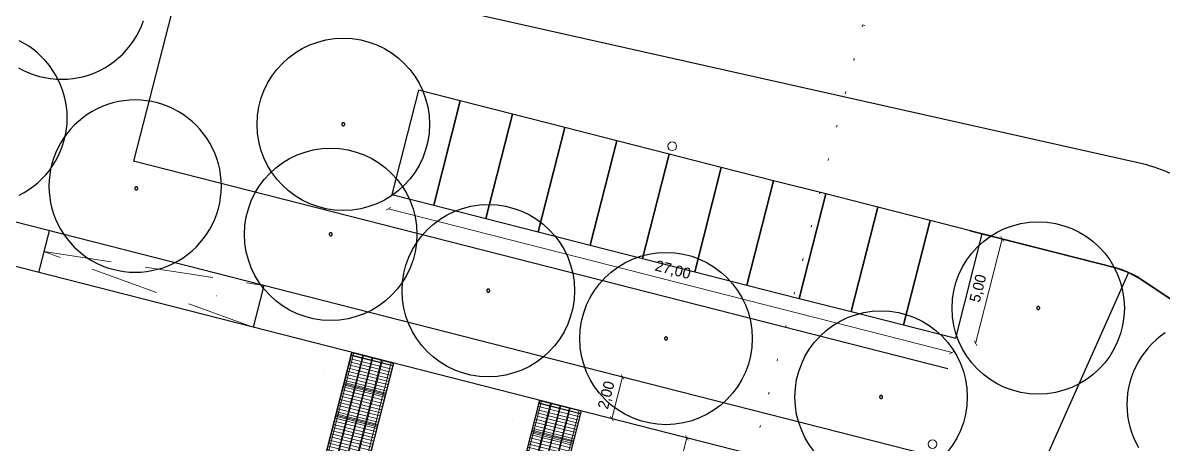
# Model space of a CAD drawing. Header units: inches. Extents: x -3368894 to 5148796, y 84 to 10864301.
# Drawn here: x 503058.2 to 503111.1, y 4346450.7 to 4346470.2 of the extents above; entities that cross this region are included whole.
import ezdxf

# ---------------------------------------------------------------- set-up
doc = ezdxf.new("R2010")
doc.units = ezdxf.units.IN
doc.header["$MEASUREMENT"] = 0
doc.linetypes.add('ACAD_ISO07W100', pattern=[3, 0, -3])
doc.linetypes.add('HIDDEN', pattern=[9.525, 6.35, -3.175])
for name, color, linetype, lineweight in [('cm_campiture', 252, 'Continuous', 9), ('cm_quote', 174, 'Continuous', 0), ('cm_struttura', 250, 'Continuous', 9), ('cp_illuminazione', 32, 'Continuous', 9), ('cp_piattaforme volumi_linea', 4, 'Continuous', 25)]:
    doc.layers.add(name, color=color, linetype=linetype, lineweight=lineweight)
doc.layers.add('cp_alberi_linea', color=103, linetype='Continuous')
doc.layers.add('ProfileEdges', color=7, linetype='Continuous')
doc.styles.get("Standard").update_dxf_attribs({"font": 'GOTHIC.TTF'})
doc.dimstyles.new('Quote 200', dxfattribs={"dimtxt": 0.5, "dimasz": 0.2, "dimexe": 1.25, "dimexo": 0.625, "dimgap": 0.2, "dimtad": 1, "dimzin": 1, "dimtxsty": 'Standard', "dimblk": 'ARCHTICK', "dimcen": 2.5, "dimse1": 1, "dimse2": 1, "dimazin": 0, "dimtfac": 1, "dimtmove": 0, "dimatfit": 3, "dimldrblk": 'NONE', "dimfxl": 1, "dimlwd": 0, "dimarcsym": 0})

# ---------------------------------------------------------------- blocks, each defined once
blk = doc.blocks.new('_ArchTick')
at = {"color": 0, "linetype": 'ByBlock', "const_width": 0.15}
blk.add_lwpolyline([(-0.5, -0.5), (0.5, 0.5)], dxfattribs=at)
blk = doc.blocks.new('*D86')
at = {"layer": 'cp_piattaforme volumi_linea', "color": 0, "lineweight": 0, "transparency": 16777216}
blk.add_line((503085.493, 4346451.848), (503085.987, 4346453.786), dxfattribs=at)
at = {"layer": 'DEFPOINTS', "color": 0, "transparency": 16777216}
for p in [(503085.987, 4346453.786), (503088.499, 4346453.145), (503088.004, 4346451.207)]:
    blk.add_point(p, dxfattribs=at)
at = {"layer": 'cp_piattaforme volumi_linea', "color": 0, "lineweight": 0, "transparency": 16777216, "xscale": 0.2, "yscale": 0.2, "zscale": 0.2}
for p, rotation in [((503085.987, 4346453.786), 75.68783436520863), ((503085.493, 4346451.848), 255.6878343652086)]:
    blk.add_blockref('_ArchTick', p, dxfattribs=dict(at, rotation=rotation))
at = {"layer": 'cp_piattaforme volumi_linea', "color": 0, "transparency": 16777216, "insert": (503085.269, 4346452.937), "char_height": 0.5, "attachment_point": 5, "rotation": 75.6878}
blk.add_mtext('2,00', dxfattribs=at)
blk = doc.blocks.new('_None')
blk = doc.blocks.new('*D236')
at = {"layer": 'cm_quote', "color": 0, "lineweight": 0, "transparency": 16777216}
blk.add_line((503088.977, 4346450.963), (503083.162, 4346428.261), dxfattribs=at)
at = {"layer": 'DEFPOINTS', "color": 0, "transparency": 16777216}
for p in [(503090.88, 4346450.476), (503083.162, 4346428.261), (503085.065, 4346427.774)]:
    blk.add_point(p, dxfattribs=at)
at = {"layer": 'cm_quote', "color": 0, "lineweight": 0, "transparency": 16777216, "xscale": 0.2, "yscale": 0.2, "zscale": 0.2}
for p, rotation in [((503088.977, 4346450.963), 75.63313430842595), ((503083.162, 4346428.261), 255.633134308426)]:
    blk.add_blockref('_ArchTick', p, dxfattribs=dict(at, rotation=rotation))
at = {"layer": 'cm_quote', "color": 0, "transparency": 16777216, "insert": (503085.599, 4346439.733), "char_height": 0.5, "attachment_point": 5, "rotation": 75.6331}
blk.add_mtext('23,43', dxfattribs=at)
blk = doc.blocks.new('*D263')
at = {"layer": 'cm_quote', "color": 0, "lineweight": 0, "transparency": 16777216}
for p, q in [((-3368891.703, 8689622.26), (-929594.242, 10864300.067)), ((-3368894.34, 8689619.909), (-3368891.703, 8689622.26))]:
    blk.add_line(p, q, dxfattribs=at)
at = {"layer": 'DEFPOINTS', "color": 0, "transparency": 16777216}
for p in [(-3368891.703, 8689622.26), (503231.569, 4346330.378), (503228.933, 4346328.028)]:
    blk.add_point(p, dxfattribs=at)
at = {"layer": 'cm_quote', "color": 0, "lineweight": 0, "transparency": 16777216, "xscale": 0.2, "yscale": 0.2, "zscale": 0.2}
for p, rotation in [((-3368891.703, 8689622.26), 41.71758129249201), ((-3368894.34, 8689619.909), 221.717581292492)]:
    blk.add_blockref('_ArchTick', p, dxfattribs=dict(at, rotation=rotation))
at = {"layer": 'cm_quote', "color": 0, "transparency": 16777216, "insert": (-929595.199, 10864299.865), "char_height": 0.5, "attachment_point": 5, "rotation": 41.7176}
blk.add_mtext('3,53', dxfattribs=at)
blk = doc.blocks.new('*D323')
at = {"layer": 'cm_quote', "color": 0, "lineweight": 0, "transparency": 16777216}
blk.add_line((503089.798, 4346446.239), (503082.995, 4346447.973), dxfattribs=at)
at = {"layer": 'DEFPOINTS', "color": 0, "transparency": 16777216}
for p in [(503084.075, 4346452.209), (503090.877, 4346450.476), (503082.995, 4346447.973)]:
    blk.add_point(p, dxfattribs=at)
at = {"layer": 'cm_quote', "color": 0, "lineweight": 0, "transparency": 16777216, "xscale": 0.2, "yscale": 0.2, "zscale": 0.2}
for p, rotation in [((503082.995, 4346447.973), 165.7009591817173), ((503089.798, 4346446.239), 345.7009591817173)]:
    blk.add_blockref('_ArchTick', p, dxfattribs=dict(at, rotation=rotation))
at = {"layer": 'cm_quote', "color": 0, "transparency": 16777216, "insert": (503086.516, 4346447.576), "char_height": 0.5, "attachment_point": 5, "rotation": 345.701}
blk.add_mtext('7,00', dxfattribs=at)
blk = doc.blocks.new('*D324')
at = {"layer": 'cm_quote', "color": 0, "lineweight": 0, "transparency": 16777216}
blk.add_line((503081.078, 4346448.46), (503074.275, 4346450.194), dxfattribs=at)
at = {"layer": 'DEFPOINTS', "color": 0, "transparency": 16777216}
for p in [(503075.355, 4346454.43), (503082.158, 4346452.697), (503074.275, 4346450.194)]:
    blk.add_point(p, dxfattribs=at)
at = {"layer": 'cm_quote', "color": 0, "lineweight": 0, "transparency": 16777216, "xscale": 0.2, "yscale": 0.2, "zscale": 0.2}
for p, rotation in [((503074.275, 4346450.194), 165.7009591817173), ((503081.078, 4346448.46), 345.7009591817173)]:
    blk.add_blockref('_ArchTick', p, dxfattribs=dict(at, rotation=rotation))
at = {"layer": 'cm_quote', "color": 0, "transparency": 16777216, "insert": (503077.797, 4346449.797), "char_height": 0.5, "attachment_point": 5, "rotation": 345.701}
blk.add_mtext('7,00', dxfattribs=at)
blk = doc.blocks.new('*D331')
at = {"layer": 'cp_piattaforme volumi_linea', "color": 0, "lineweight": 0, "transparency": 16777216}
blk.add_line((503102.373, 4346455.346), (503103.61, 4346460.194), dxfattribs=at)
at = {"layer": 'DEFPOINTS', "color": 0, "transparency": 16777216}
for p in [(503102.686, 4346460.43), (503103.61, 4346460.194), (503101.449, 4346455.581)]:
    blk.add_point(p, dxfattribs=at)
at = {"layer": 'cp_piattaforme volumi_linea', "color": 0, "lineweight": 0, "transparency": 16777216, "xscale": 0.2, "yscale": 0.2, "zscale": 0.2}
for p, rotation in [((503103.61, 4346460.194), 75.6877839942962), ((503102.373, 4346455.346), 255.6877839942962)]:
    blk.add_blockref('_ArchTick', p, dxfattribs=dict(at, rotation=rotation))
at = {"layer": 'cp_piattaforme volumi_linea', "color": 0, "transparency": 16777216, "insert": (503102.521, 4346457.89), "char_height": 0.5, "attachment_point": 5, "rotation": 75.6878}
blk.add_mtext('5,00', dxfattribs=at)
blk = doc.blocks.new('*D332')
at = {"layer": 'cp_piattaforme volumi_linea', "color": 0, "lineweight": 0, "transparency": 16777216}
blk.add_line((503101.283, 4346454.922), (503075.12, 4346461.593), dxfattribs=at)
at = {"layer": 'DEFPOINTS', "color": 0, "transparency": 16777216}
for p in [(503075.095, 4346461.493), (503075.12, 4346461.593), (503101.258, 4346454.822)]:
    blk.add_point(p, dxfattribs=at)
at = {"layer": 'cp_piattaforme volumi_linea', "color": 0, "lineweight": 0, "transparency": 16777216, "xscale": 0.2, "yscale": 0.2, "zscale": 0.2}
for p, rotation in [((503075.12, 4346461.593), 165.6960657880679), ((503101.283, 4346454.922), 345.6960657880679)]:
    blk.add_blockref('_ArchTick', p, dxfattribs=dict(at, rotation=rotation))
at = {"layer": 'cp_piattaforme volumi_linea', "color": 0, "transparency": 16777216, "insert": (503088.322, 4346458.728), "char_height": 0.5, "attachment_point": 5, "rotation": 345.6961}
blk.add_mtext('27,00', dxfattribs=at)

msp = doc.modelspace()

# ---------------------------------------------------------------- hatches: boundary and pattern name
at = {"layer": 'cm_campiture'}
h = msp.add_hatch(dxfattribs=at)
h.set_pattern_fill('ANSI31', color=253, scale=1.2, angle=301)
h.set_pattern_definition([(346, (503073.43687, 4346454.92369), (0.0362883, 0.1455444), [])])
edge = h.paths.add_edge_path()
edge.add_line((503067.654, 4346432.338), (503073.437, 4346454.924))
edge.add_line((503073.437, 4346454.924), (503075.356, 4346454.432))
edge.add_line((503075.356, 4346454.432), (503069.576, 4346431.847))
edge.add_line((503069.576, 4346431.847), (503067.636, 4346432.343))
h = msp.add_hatch(dxfattribs=at)
h.set_pattern_fill('ANSI31', color=253, scale=1.2, angle=301)
h.set_pattern_definition([(346, (503082.15573, 4346452.6993), (0.0362883, 0.1455444), [])])
edge = h.paths.add_edge_path()
edge.add_line((503076.373, 4346430.114), (503082.156, 4346452.699))
edge.add_line((503082.156, 4346452.699), (503084.075, 4346452.208))
edge.add_line((503084.075, 4346452.208), (503078.294, 4346429.622))
edge.add_line((503078.294, 4346429.622), (503076.355, 4346430.119))

# ---------------------------------------------------------------- linework, layer by layer
at = {"layer": 'cm_campiture', "linetype": 'ACAD_ISO07W100', "ltscale": 0.5}
msp.add_line((503097.136, 4346470.132), (503098.126, 4346469.887), dxfattribs=at)
msp.add_lwpolyline([(503097.136, 4346470.132), (503085.451, 4346424.316)], dxfattribs=at)
at = {"layer": 'cm_campiture', "linetype": 'HIDDEN', "ltscale": 0.5}
for points in [[(503068.845, 4346456.095), (503059.125, 4346459.607)], [(503059.125, 4346459.607), (503069.339, 4346458.033)]]:
    msp.add_lwpolyline(points, dxfattribs=at)
at = {"layer": 'cm_struttura'}
for points in [[(503073.418, 4346454.928), (503067.625, 4346432.223)], [(503073.515, 4346454.904), (503067.723, 4346432.196)], [(503073.932, 4346454.797), (503068.139, 4346432.092)], [(503073.971, 4346454.787), (503068.177, 4346432.082)], [(503074.368, 4346454.686), (503068.595, 4346431.975)], [(503074.407, 4346454.676), (503068.615, 4346431.969)], [(503074.804, 4346454.575), (503069.012, 4346431.867)], [(503074.843, 4346454.565), (503069.051, 4346431.857)], [(503073.389, 4346454.812), (503075.326, 4346454.318)], [(503073.418, 4346454.928), (503075.356, 4346454.434)], [(503075.259, 4346454.459), (503069.468, 4346431.751)], [(503075.356, 4346454.434), (503069.565, 4346431.726)], [(503072.149, 4346454.014), (503072.149, 4346454.014)], [(503073.063, 4346453.534), (503075.001, 4346453.039)], [(503073.033, 4346453.418), (503074.971, 4346452.923)], [(503075.06, 4346453.271), (503075.06, 4346453.271)], [(503075.06, 4346453.271), (503075.06, 4346453.271)], [(503082.137, 4346452.704), (503076.344, 4346429.999)], [(503082.234, 4346452.679), (503076.442, 4346429.972)], [(503082.651, 4346452.573), (503076.857, 4346429.867)], [(503082.689, 4346452.563), (503076.896, 4346429.857)], [(503083.087, 4346452.462), (503077.314, 4346429.75)], [(503083.125, 4346452.452), (503077.334, 4346429.744)], [(503082.107, 4346452.588), (503084.045, 4346452.093)], [(503082.137, 4346452.704), (503084.075, 4346452.209)], [(503072.662, 4346451.964), (503074.601, 4346451.469)], [(503072.692, 4346452.08), (503074.63, 4346451.585)], [(503083.523, 4346452.35), (503077.731, 4346429.643)], [(503083.561, 4346452.34), (503077.77, 4346429.633)], [(503083.978, 4346452.234), (503078.187, 4346429.527)], [(503084.075, 4346452.209), (503078.284, 4346429.502)], [(503080.868, 4346451.79), (503080.868, 4346451.79)], [(503081.752, 4346451.193), (503083.69, 4346450.698)], [(503081.781, 4346451.309), (503083.72, 4346450.815)], [(503083.779, 4346451.047), (503083.778, 4346451.047)], [(503083.779, 4346451.047), (503083.778, 4346451.047)]]:
    msp.add_lwpolyline(points, dxfattribs=at)
at = {"layer": 'cp_alberi_linea'}
for points in [[(503057.964, 4346468.143), (503058.195, 4346468.019), (503058.433, 4346467.911), (503058.678, 4346467.819), (503058.928, 4346467.743), (503059.183, 4346467.684), (503059.442, 4346467.641), (503059.702, 4346467.615), (503059.964, 4346467.607), (503060.225, 4346467.615), (503060.486, 4346467.641), (503060.744, 4346467.684), (503060.999, 4346467.743), (503061.249, 4346467.819), (503061.494, 4346467.911), (503061.733, 4346468.019), (503061.964, 4346468.143), (503062.186, 4346468.281), (503062.399, 4346468.433), (503062.601, 4346468.599), (503062.792, 4346468.778), (503062.971, 4346468.969), (503063.137, 4346469.172), (503063.29, 4346469.384), (503063.428, 4346469.607), (503063.551, 4346469.838), (503063.659, 4346470.076), (503063.751, 4346470.321)], [(503057.985, 4346462.224), (503058.216, 4346462.347), (503058.438, 4346462.485), (503058.651, 4346462.638), (503058.854, 4346462.804), (503059.045, 4346462.983), (503059.223, 4346463.174), (503059.39, 4346463.376), (503059.542, 4346463.589), (503059.68, 4346463.811), (503059.804, 4346464.042), (503059.912, 4346464.28), (503060.004, 4346464.525), (503060.08, 4346464.776), (503060.139, 4346465.031), (503060.182, 4346465.289), (503060.208, 4346465.549), (503060.216, 4346465.811), (503060.208, 4346466.073), (503060.182, 4346466.333), (503060.139, 4346466.591), (503060.08, 4346466.846), (503060.004, 4346467.097), (503059.912, 4346467.342), (503059.804, 4346467.58), (503059.68, 4346467.811), (503059.542, 4346468.033), (503059.39, 4346468.246), (503059.223, 4346468.448), (503059.045, 4346468.639), (503058.854, 4346468.818), (503058.651, 4346468.984), (503058.438, 4346469.137), (503058.216, 4346469.275), (503057.985, 4346469.398)], [(503111.174, 4346455.832), (503110.961, 4346455.68), (503110.759, 4346455.514), (503110.568, 4346455.335), (503110.389, 4346455.144), (503110.223, 4346454.941), (503110.07, 4346454.729), (503109.932, 4346454.506), (503109.809, 4346454.276), (503109.701, 4346454.037), (503109.608, 4346453.792), (503109.532, 4346453.542), (503109.473, 4346453.287), (503109.43, 4346453.029), (503109.405, 4346452.768), (503109.396, 4346452.506), (503109.405, 4346452.245), (503109.43, 4346451.984), (503109.473, 4346451.726), (503109.532, 4346451.471), (503109.608, 4346451.221), (503109.701, 4346450.976), (503109.809, 4346450.737), (503109.932, 4346450.506)]]:
    msp.add_lwpolyline(points, dxfattribs=at)
at = {"layer": 'cp_alberi_linea', "elevation": 1.508}
for points in [[(503067.372, 4346462.646), (503067.363, 4346462.908), (503067.338, 4346463.168), (503067.295, 4346463.426), (503067.236, 4346463.681), (503067.16, 4346463.932), (503067.067, 4346464.177), (503066.959, 4346464.415), (503066.836, 4346464.646), (503066.698, 4346464.868), (503066.545, 4346465.081), (503066.379, 4346465.283), (503066.2, 4346465.474), (503066.009, 4346465.653), (503065.807, 4346465.819), (503065.594, 4346465.972), (503065.372, 4346466.11), (503065.141, 4346466.233), (503064.903, 4346466.341), (503064.658, 4346466.434), (503064.407, 4346466.51), (503064.152, 4346466.569), (503063.894, 4346466.612), (503063.634, 4346466.637), (503063.372, 4346466.646), (503063.11, 4346466.637), (503062.85, 4346466.612), (503062.592, 4346466.569), (503062.337, 4346466.51), (503062.086, 4346466.434), (503061.841, 4346466.341), (503061.603, 4346466.233), (503061.372, 4346466.11), (503061.15, 4346465.972), (503060.937, 4346465.819), (503060.735, 4346465.653), (503060.543, 4346465.474), (503060.365, 4346465.283), (503060.199, 4346465.081), (503060.046, 4346464.868), (503059.908, 4346464.646), (503059.784, 4346464.415), (503059.676, 4346464.177), (503059.584, 4346463.932), (503059.508, 4346463.681), (503059.449, 4346463.426), (503059.406, 4346463.168), (503059.38, 4346462.908), (503059.372, 4346462.646), (503059.38, 4346462.384), (503059.406, 4346462.124), (503059.449, 4346461.866), (503059.508, 4346461.611), (503059.584, 4346461.36), (503059.676, 4346461.115), (503059.784, 4346460.877), (503059.908, 4346460.646), (503060.046, 4346460.424), (503060.199, 4346460.211), (503060.365, 4346460.009), (503060.543, 4346459.818), (503060.735, 4346459.639), (503060.937, 4346459.473), (503061.15, 4346459.32), (503061.372, 4346459.182), (503061.603, 4346459.058), (503061.841, 4346458.95), (503062.086, 4346458.858), (503062.337, 4346458.782), (503062.592, 4346458.723), (503062.85, 4346458.68), (503063.11, 4346458.655), (503063.372, 4346458.646), (503063.634, 4346458.655), (503063.894, 4346458.68), (503064.152, 4346458.723), (503064.407, 4346458.782), (503064.658, 4346458.858), (503064.903, 4346458.95), (503065.141, 4346459.058), (503065.372, 4346459.182), (503065.594, 4346459.32), (503065.807, 4346459.473), (503066.009, 4346459.639), (503066.2, 4346459.818), (503066.379, 4346460.009), (503066.545, 4346460.211), (503066.698, 4346460.424), (503066.836, 4346460.646), (503066.959, 4346460.877), (503067.067, 4346461.115), (503067.16, 4346461.36), (503067.236, 4346461.611), (503067.295, 4346461.866), (503067.338, 4346462.124), (503067.363, 4346462.384)], [(503063.491, 4346462.537), (503063.49, 4346462.542), (503063.49, 4346462.546), (503063.489, 4346462.551), (503063.488, 4346462.555), (503063.487, 4346462.56), (503063.485, 4346462.564), (503063.483, 4346462.568), (503063.481, 4346462.572), (503063.479, 4346462.576), (503063.476, 4346462.58), (503063.473, 4346462.583), (503063.47, 4346462.587), (503063.467, 4346462.59), (503063.463, 4346462.593), (503063.459, 4346462.595), (503063.456, 4346462.598), (503063.452, 4346462.6), (503063.447, 4346462.602), (503063.443, 4346462.604), (503063.439, 4346462.605), (503063.434, 4346462.606), (503063.43, 4346462.607), (503063.425, 4346462.607), (503063.42, 4346462.607), (503063.416, 4346462.607), (503063.411, 4346462.607), (503063.407, 4346462.606), (503063.402, 4346462.605), (503063.398, 4346462.604), (503063.394, 4346462.602), (503063.389, 4346462.6), (503063.385, 4346462.598), (503063.382, 4346462.595), (503063.378, 4346462.593), (503063.374, 4346462.59), (503063.371, 4346462.587), (503063.368, 4346462.583), (503063.365, 4346462.58), (503063.362, 4346462.576), (503063.36, 4346462.572), (503063.358, 4346462.568), (503063.356, 4346462.564), (503063.354, 4346462.56), (503063.353, 4346462.555), (503063.352, 4346462.551), (503063.351, 4346462.546), (503063.351, 4346462.542), (503063.35, 4346462.537), (503063.351, 4346462.533), (503063.351, 4346462.528), (503063.352, 4346462.524), (503063.353, 4346462.519), (503063.354, 4346462.515), (503063.356, 4346462.51), (503063.358, 4346462.506), (503063.36, 4346462.502), (503063.362, 4346462.498), (503063.365, 4346462.495), (503063.368, 4346462.491), (503063.371, 4346462.488), (503063.374, 4346462.484), (503063.378, 4346462.482), (503063.382, 4346462.479), (503063.385, 4346462.476), (503063.389, 4346462.474), (503063.394, 4346462.472), (503063.398, 4346462.471), (503063.402, 4346462.469), (503063.407, 4346462.468), (503063.411, 4346462.468), (503063.416, 4346462.467), (503063.42, 4346462.467), (503063.425, 4346462.467), (503063.43, 4346462.468), (503063.434, 4346462.468), (503063.439, 4346462.469), (503063.443, 4346462.471), (503063.447, 4346462.472), (503063.452, 4346462.474), (503063.456, 4346462.476), (503063.459, 4346462.479), (503063.463, 4346462.482), (503063.467, 4346462.484), (503063.47, 4346462.488), (503063.473, 4346462.491), (503063.476, 4346462.495), (503063.479, 4346462.498), (503063.481, 4346462.502), (503063.483, 4346462.506), (503063.485, 4346462.51), (503063.487, 4346462.515), (503063.488, 4346462.519), (503063.489, 4346462.524), (503063.49, 4346462.528), (503063.49, 4346462.533)]]:
    msp.add_lwpolyline(points, close=True, dxfattribs=at)
at = {"layer": 'cp_alberi_linea'}
for points in [[(503073.101, 4346465.518), (503073.1, 4346465.523), (503073.1, 4346465.527), (503073.099, 4346465.532), (503073.098, 4346465.536), (503073.097, 4346465.54), (503073.095, 4346465.545), (503073.093, 4346465.549), (503073.091, 4346465.553), (503073.089, 4346465.557), (503073.086, 4346465.561), (503073.083, 4346465.564), (503073.08, 4346465.567), (503073.077, 4346465.571), (503073.073, 4346465.574), (503073.069, 4346465.576), (503073.065, 4346465.579), (503073.061, 4346465.581), (503073.057, 4346465.583), (503073.053, 4346465.584), (503073.049, 4346465.586), (503073.044, 4346465.587), (503073.04, 4346465.587), (503073.035, 4346465.588), (503073.03, 4346465.588), (503073.026, 4346465.588), (503073.021, 4346465.587), (503073.017, 4346465.587), (503073.012, 4346465.586), (503073.008, 4346465.584), (503073.004, 4346465.583), (503072.999, 4346465.581), (503072.995, 4346465.579), (503072.991, 4346465.576), (503072.988, 4346465.574), (503072.984, 4346465.571), (503072.981, 4346465.567), (503072.978, 4346465.564), (503072.975, 4346465.561), (503072.972, 4346465.557), (503072.97, 4346465.553), (503072.968, 4346465.549), (503072.966, 4346465.545), (503072.964, 4346465.54), (503072.963, 4346465.536), (503072.962, 4346465.532), (503072.961, 4346465.527), (503072.96, 4346465.523), (503072.96, 4346465.518), (503072.96, 4346465.513), (503072.961, 4346465.509), (503072.962, 4346465.504), (503072.963, 4346465.5), (503072.964, 4346465.495), (503072.966, 4346465.491), (503072.968, 4346465.487), (503072.97, 4346465.483), (503072.972, 4346465.479), (503072.975, 4346465.475), (503072.978, 4346465.472), (503072.981, 4346465.468), (503072.984, 4346465.465), (503072.988, 4346465.462), (503072.991, 4346465.46), (503072.995, 4346465.457), (503072.999, 4346465.455), (503073.004, 4346465.453), (503073.008, 4346465.452), (503073.012, 4346465.45), (503073.017, 4346465.449), (503073.021, 4346465.448), (503073.026, 4346465.448), (503073.03, 4346465.448), (503073.035, 4346465.448), (503073.04, 4346465.448), (503073.044, 4346465.449), (503073.049, 4346465.45), (503073.053, 4346465.452), (503073.057, 4346465.453), (503073.061, 4346465.455), (503073.065, 4346465.457), (503073.069, 4346465.46), (503073.073, 4346465.462), (503073.077, 4346465.465), (503073.08, 4346465.468), (503073.083, 4346465.472), (503073.086, 4346465.475), (503073.089, 4346465.479), (503073.091, 4346465.483), (503073.093, 4346465.487), (503073.095, 4346465.491), (503073.097, 4346465.495), (503073.098, 4346465.5), (503073.099, 4346465.504), (503073.1, 4346465.509), (503073.1, 4346465.513)], [(503072.516, 4346460.41), (503072.516, 4346460.414), (503072.515, 4346460.419), (503072.514, 4346460.423), (503072.513, 4346460.428), (503072.512, 4346460.432), (503072.51, 4346460.436), (503072.509, 4346460.441), (503072.506, 4346460.445), (503072.504, 4346460.449), (503072.501, 4346460.452), (503072.498, 4346460.456), (503072.495, 4346460.459), (503072.492, 4346460.462), (503072.488, 4346460.465), (503072.485, 4346460.468), (503072.481, 4346460.47), (503072.477, 4346460.472), (503072.473, 4346460.474), (503072.468, 4346460.476), (503072.464, 4346460.477), (503072.459, 4346460.478), (503072.455, 4346460.479), (503072.45, 4346460.48), (503072.446, 4346460.48), (503072.441, 4346460.48), (503072.437, 4346460.479), (503072.432, 4346460.478), (503072.428, 4346460.477), (503072.423, 4346460.476), (503072.419, 4346460.474), (503072.415, 4346460.472), (503072.411, 4346460.47), (503072.407, 4346460.468), (503072.403, 4346460.465), (503072.399, 4346460.462), (503072.396, 4346460.459), (503072.393, 4346460.456), (503072.39, 4346460.452), (503072.387, 4346460.449), (503072.385, 4346460.445), (503072.383, 4346460.441), (503072.381, 4346460.436), (503072.379, 4346460.432), (503072.378, 4346460.428), (503072.377, 4346460.423), (503072.376, 4346460.419), (503072.376, 4346460.414), (503072.376, 4346460.41), (503072.376, 4346460.405), (503072.376, 4346460.4), (503072.377, 4346460.396), (503072.378, 4346460.391), (503072.379, 4346460.387), (503072.381, 4346460.383), (503072.383, 4346460.379), (503072.385, 4346460.375), (503072.387, 4346460.371), (503072.39, 4346460.367), (503072.393, 4346460.363), (503072.396, 4346460.36), (503072.399, 4346460.357), (503072.403, 4346460.354), (503072.407, 4346460.351), (503072.411, 4346460.349), (503072.415, 4346460.347), (503072.419, 4346460.345), (503072.423, 4346460.343), (503072.428, 4346460.342), (503072.432, 4346460.341), (503072.437, 4346460.34), (503072.441, 4346460.34), (503072.446, 4346460.339), (503072.45, 4346460.34), (503072.455, 4346460.34), (503072.459, 4346460.341), (503072.464, 4346460.342), (503072.468, 4346460.343), (503072.473, 4346460.345), (503072.477, 4346460.347), (503072.481, 4346460.349), (503072.485, 4346460.351), (503072.488, 4346460.354), (503072.492, 4346460.357), (503072.495, 4346460.36), (503072.498, 4346460.363), (503072.501, 4346460.367), (503072.504, 4346460.371), (503072.506, 4346460.375), (503072.509, 4346460.379), (503072.51, 4346460.383), (503072.512, 4346460.387), (503072.513, 4346460.391), (503072.514, 4346460.396), (503072.515, 4346460.4), (503072.516, 4346460.405)], [(503079.828, 4346457.793), (503079.827, 4346457.798), (503079.827, 4346457.802), (503079.826, 4346457.807), (503079.825, 4346457.811), (503079.824, 4346457.816), (503079.822, 4346457.82), (503079.82, 4346457.824), (503079.818, 4346457.828), (503079.816, 4346457.832), (503079.813, 4346457.836), (503079.81, 4346457.839), (503079.807, 4346457.843), (503079.804, 4346457.846), (503079.8, 4346457.849), (503079.796, 4346457.851), (503079.793, 4346457.854), (503079.789, 4346457.856), (503079.784, 4346457.858), (503079.78, 4346457.859), (503079.776, 4346457.861), (503079.771, 4346457.862), (503079.767, 4346457.862), (503079.762, 4346457.863), (503079.758, 4346457.863), (503079.753, 4346457.863), (503079.748, 4346457.862), (503079.744, 4346457.862), (503079.739, 4346457.861), (503079.735, 4346457.859), (503079.731, 4346457.858), (503079.727, 4346457.856), (503079.722, 4346457.854), (503079.719, 4346457.851), (503079.715, 4346457.849), (503079.711, 4346457.846), (503079.708, 4346457.843), (503079.705, 4346457.839), (503079.702, 4346457.836), (503079.699, 4346457.832), (503079.697, 4346457.828), (503079.695, 4346457.824), (503079.693, 4346457.82), (503079.691, 4346457.816), (503079.69, 4346457.811), (503079.689, 4346457.807), (503079.688, 4346457.802), (503079.688, 4346457.798), (503079.687, 4346457.793), (503079.688, 4346457.788), (503079.688, 4346457.784), (503079.689, 4346457.779), (503079.69, 4346457.775), (503079.691, 4346457.77), (503079.693, 4346457.766), (503079.695, 4346457.762), (503079.697, 4346457.758), (503079.699, 4346457.754), (503079.702, 4346457.75), (503079.705, 4346457.747), (503079.708, 4346457.743), (503079.711, 4346457.74), (503079.715, 4346457.737), (503079.719, 4346457.735), (503079.722, 4346457.732), (503079.727, 4346457.73), (503079.731, 4346457.728), (503079.735, 4346457.727), (503079.739, 4346457.725), (503079.744, 4346457.724), (503079.748, 4346457.723), (503079.753, 4346457.723), (503079.758, 4346457.723), (503079.762, 4346457.723), (503079.767, 4346457.723), (503079.771, 4346457.724), (503079.776, 4346457.725), (503079.78, 4346457.727), (503079.784, 4346457.728), (503079.789, 4346457.73), (503079.793, 4346457.732), (503079.796, 4346457.735), (503079.8, 4346457.737), (503079.804, 4346457.74), (503079.807, 4346457.743), (503079.81, 4346457.747), (503079.813, 4346457.75), (503079.816, 4346457.754), (503079.818, 4346457.758), (503079.82, 4346457.762), (503079.822, 4346457.766), (503079.824, 4346457.77), (503079.825, 4346457.775), (503079.826, 4346457.779), (503079.827, 4346457.784), (503079.827, 4346457.788)], [(503105.349, 4346456.987), (503105.349, 4346456.992), (503105.349, 4346456.996), (503105.348, 4346457.001), (503105.347, 4346457.005), (503105.346, 4346457.01), (503105.344, 4346457.014), (503105.342, 4346457.018), (503105.34, 4346457.022), (503105.338, 4346457.026), (503105.335, 4346457.03), (503105.332, 4346457.033), (503105.329, 4346457.037), (503105.326, 4346457.04), (503105.322, 4346457.043), (503105.318, 4346457.045), (503105.314, 4346457.048), (503105.31, 4346457.05), (503105.306, 4346457.052), (503105.302, 4346457.053), (503105.297, 4346457.055), (503105.293, 4346457.056), (503105.288, 4346457.057), (503105.284, 4346457.057), (503105.279, 4346457.057), (503105.275, 4346457.057), (503105.27, 4346457.057), (503105.266, 4346457.056), (503105.261, 4346457.055), (503105.257, 4346457.053), (503105.253, 4346457.052), (503105.248, 4346457.05), (503105.244, 4346457.048), (503105.24, 4346457.045), (503105.237, 4346457.043), (503105.233, 4346457.04), (503105.23, 4346457.037), (503105.227, 4346457.033), (503105.224, 4346457.03), (503105.221, 4346457.026), (503105.219, 4346457.022), (503105.216, 4346457.018), (503105.215, 4346457.014), (503105.213, 4346457.01), (503105.212, 4346457.005), (503105.211, 4346457.001), (503105.21, 4346456.996), (503105.209, 4346456.992), (503105.209, 4346456.987), (503105.209, 4346456.982), (503105.21, 4346456.978), (503105.211, 4346456.973), (503105.212, 4346456.969), (503105.213, 4346456.965), (503105.215, 4346456.96), (503105.216, 4346456.956), (503105.219, 4346456.952), (503105.221, 4346456.948), (503105.224, 4346456.944), (503105.227, 4346456.941), (503105.23, 4346456.937), (503105.233, 4346456.934), (503105.237, 4346456.931), (503105.24, 4346456.929), (503105.244, 4346456.926), (503105.248, 4346456.924), (503105.253, 4346456.922), (503105.257, 4346456.921), (503105.261, 4346456.919), (503105.266, 4346456.918), (503105.27, 4346456.918), (503105.275, 4346456.917), (503105.279, 4346456.917), (503105.284, 4346456.917), (503105.288, 4346456.918), (503105.293, 4346456.918), (503105.297, 4346456.919), (503105.302, 4346456.921), (503105.306, 4346456.922), (503105.31, 4346456.924), (503105.314, 4346456.926), (503105.318, 4346456.929), (503105.322, 4346456.931), (503105.326, 4346456.934), (503105.329, 4346456.937), (503105.332, 4346456.941), (503105.335, 4346456.944), (503105.338, 4346456.948), (503105.34, 4346456.952), (503105.342, 4346456.956), (503105.344, 4346456.96), (503105.346, 4346456.965), (503105.347, 4346456.969), (503105.348, 4346456.973), (503105.349, 4346456.978), (503105.349, 4346456.982)], [(503088.079, 4346455.571), (503088.078, 4346455.576), (503088.078, 4346455.58), (503088.077, 4346455.585), (503088.076, 4346455.589), (503088.075, 4346455.594), (503088.073, 4346455.598), (503088.071, 4346455.602), (503088.069, 4346455.606), (503088.067, 4346455.61), (503088.064, 4346455.614), (503088.061, 4346455.617), (503088.058, 4346455.621), (503088.055, 4346455.624), (503088.051, 4346455.627), (503088.047, 4346455.629), (503088.044, 4346455.632), (503088.04, 4346455.634), (503088.035, 4346455.636), (503088.031, 4346455.638), (503088.027, 4346455.639), (503088.022, 4346455.64), (503088.018, 4346455.641), (503088.013, 4346455.641), (503088.008, 4346455.641), (503088.004, 4346455.641), (503087.999, 4346455.641), (503087.995, 4346455.64), (503087.99, 4346455.639), (503087.986, 4346455.638), (503087.982, 4346455.636), (503087.977, 4346455.634), (503087.973, 4346455.632), (503087.97, 4346455.629), (503087.966, 4346455.627), (503087.962, 4346455.624), (503087.959, 4346455.621), (503087.956, 4346455.617), (503087.953, 4346455.614), (503087.95, 4346455.61), (503087.948, 4346455.606), (503087.946, 4346455.602), (503087.944, 4346455.598), (503087.942, 4346455.594), (503087.941, 4346455.589), (503087.94, 4346455.585), (503087.939, 4346455.58), (503087.939, 4346455.576), (503087.938, 4346455.571), (503087.939, 4346455.567), (503087.939, 4346455.562), (503087.94, 4346455.558), (503087.941, 4346455.553), (503087.942, 4346455.549), (503087.944, 4346455.544), (503087.946, 4346455.54), (503087.948, 4346455.536), (503087.95, 4346455.532), (503087.953, 4346455.529), (503087.956, 4346455.525), (503087.959, 4346455.522), (503087.962, 4346455.519), (503087.966, 4346455.516), (503087.97, 4346455.513), (503087.973, 4346455.511), (503087.977, 4346455.508), (503087.982, 4346455.506), (503087.986, 4346455.505), (503087.99, 4346455.504), (503087.995, 4346455.502), (503087.999, 4346455.502), (503088.004, 4346455.501), (503088.008, 4346455.501), (503088.013, 4346455.501), (503088.018, 4346455.502), (503088.022, 4346455.502), (503088.027, 4346455.504), (503088.031, 4346455.505), (503088.035, 4346455.506), (503088.04, 4346455.508), (503088.044, 4346455.511), (503088.047, 4346455.513), (503088.051, 4346455.516), (503088.055, 4346455.519), (503088.058, 4346455.522), (503088.061, 4346455.525), (503088.064, 4346455.529), (503088.067, 4346455.532), (503088.069, 4346455.536), (503088.071, 4346455.54), (503088.073, 4346455.544), (503088.075, 4346455.549), (503088.076, 4346455.553), (503088.077, 4346455.558), (503088.078, 4346455.562), (503088.078, 4346455.567)], [(503098.059, 4346452.856), (503098.058, 4346452.861), (503098.058, 4346452.865), (503098.057, 4346452.87), (503098.056, 4346452.874), (503098.055, 4346452.878), (503098.053, 4346452.883), (503098.051, 4346452.887), (503098.049, 4346452.891), (503098.047, 4346452.895), (503098.044, 4346452.899), (503098.041, 4346452.902), (503098.038, 4346452.905), (503098.035, 4346452.909), (503098.031, 4346452.912), (503098.027, 4346452.914), (503098.023, 4346452.917), (503098.019, 4346452.919), (503098.015, 4346452.921), (503098.011, 4346452.922), (503098.007, 4346452.924), (503098.002, 4346452.925), (503097.998, 4346452.925), (503097.993, 4346452.926), (503097.988, 4346452.926), (503097.984, 4346452.926), (503097.979, 4346452.925), (503097.975, 4346452.925), (503097.97, 4346452.924), (503097.966, 4346452.922), (503097.962, 4346452.921), (503097.957, 4346452.919), (503097.953, 4346452.917), (503097.95, 4346452.914), (503097.946, 4346452.912), (503097.942, 4346452.909), (503097.939, 4346452.905), (503097.936, 4346452.902), (503097.933, 4346452.899), (503097.93, 4346452.895), (503097.928, 4346452.891), (503097.926, 4346452.887), (503097.924, 4346452.883), (503097.922, 4346452.878), (503097.921, 4346452.874), (503097.92, 4346452.87), (503097.919, 4346452.865), (503097.918, 4346452.861), (503097.918, 4346452.856), (503097.918, 4346452.851), (503097.919, 4346452.847), (503097.92, 4346452.842), (503097.921, 4346452.838), (503097.922, 4346452.833), (503097.924, 4346452.829), (503097.926, 4346452.825), (503097.928, 4346452.821), (503097.93, 4346452.817), (503097.933, 4346452.813), (503097.936, 4346452.81), (503097.939, 4346452.806), (503097.942, 4346452.803), (503097.946, 4346452.8), (503097.95, 4346452.798), (503097.953, 4346452.795), (503097.957, 4346452.793), (503097.962, 4346452.791), (503097.966, 4346452.79), (503097.97, 4346452.788), (503097.975, 4346452.787), (503097.979, 4346452.786), (503097.984, 4346452.786), (503097.988, 4346452.786), (503097.993, 4346452.786), (503097.998, 4346452.786), (503098.002, 4346452.787), (503098.007, 4346452.788), (503098.011, 4346452.79), (503098.015, 4346452.791), (503098.019, 4346452.793), (503098.023, 4346452.795), (503098.027, 4346452.798), (503098.031, 4346452.8), (503098.035, 4346452.803), (503098.038, 4346452.806), (503098.041, 4346452.81), (503098.044, 4346452.813), (503098.047, 4346452.817), (503098.049, 4346452.821), (503098.051, 4346452.825), (503098.053, 4346452.829), (503098.055, 4346452.833), (503098.056, 4346452.838), (503098.057, 4346452.842), (503098.058, 4346452.847), (503098.058, 4346452.851)]]:
    msp.add_lwpolyline(points, close=True, dxfattribs=at)
for centre in [(503073.03, 4346465.516), (503072.445, 4346460.407), (503079.757, 4346457.791), (503105.279, 4346456.985), (503088.008, 4346455.569), (503097.988, 4346452.854)]:
    msp.add_circle(centre, 4, dxfattribs=at)
at = {"layer": 'cp_illuminazione'}
for centre in [(503088.297, 4346464.494), (503100.369, 4346450.668)]:
    msp.add_circle(centre, 0.201, dxfattribs=at)
at = {"layer": 'cp_piattaforme volumi_linea'}
for points in [[(503065.81, 4346473.653), (503063.296, 4346463.797)], [(503101.085, 4346454.156), (503063.296, 4346463.797)], [(503087.881, 4346453.302), (503049.882, 4346462.997)], [(503087.385, 4346451.365), (503049.387, 4346461.059)], [(503059.373, 4346460.576), (503058.878, 4346458.638)], [(503102.121, 4346460.574), (503108.884, 4346458.845), (503109.469, 4346458.642), (503110.011, 4346458.345), (503110.761, 4346457.848), (503125.727, 4346447.929)], [(503109.469, 4346458.642), (503105.143, 4346448.899)], [(503069.339, 4346458.033), (503068.845, 4346456.095)], [(503067.626, 4346432.223), (503073.437, 4346454.924), (503075.356, 4346454.432), (503069.565, 4346431.726), (503067.626, 4346432.223)], [(503076.345, 4346429.999), (503082.156, 4346452.699), (503084.075, 4346452.208), (503078.284, 4346429.502), (503076.345, 4346429.999)]]:
    msp.add_lwpolyline(points, dxfattribs=at)
for points in [[(503065.801, 4346473.654), (503110.123, 4346463.689, -0.083914), (503112.773, 4346462.512), (503130.753, 4346450.596), (503131.141, 4346450.319), (503131.577, 4346449.959), (503131.922, 4346449.629), (503157.263, 4346423.678), (503167.727, 4346412.962), (503191.803, 4346388.307), (503231.863, 4346352.485), (503243.987, 4346365.924)], [(503228.16, 4346348.418), (503188.328, 4346384.71), (503164.15, 4346409.469), (503153.686, 4346420.185), (503128.406, 4346446.073), (503128.253, 4346446.219), (503128.089, 4346446.354), (503127.917, 4346446.477), (503110.011, 4346458.344, 0.083914), (503108.884, 4346458.845), (503102.685, 4346460.426)], [(503149.986, 4346420.027), (503149.98, 4346420.139), (503149.942, 4346420.545), (503149.877, 4346420.948), (503149.785, 4346421.345), (503149.666, 4346421.735), (503149.521, 4346422.115), (503149.35, 4346422.486), (503149.154, 4346422.843), (503148.935, 4346423.187), (503148.693, 4346423.515), (503148.429, 4346423.826), (503148.145, 4346424.118), (503147.841, 4346424.39), (503118.768, 4346444.498, 0.096084), (503113.866, 4346446.673), (503087.881, 4346453.302)], [(503147.988, 4346419.941), (503147.985, 4346419.989), (503147.957, 4346420.293), (503147.913, 4346420.561), (503147.852, 4346420.826), (503147.773, 4346421.086), (503147.676, 4346421.34), (503147.562, 4346421.586), (503147.432, 4346421.825), (503147.286, 4346422.054), (503147.124, 4346422.272), (503146.948, 4346422.479), (503146.759, 4346422.674), (503146.6, 4346422.817), (503117.627, 4346442.856, 0.096644), (503113.396, 4346444.729), (503087.385, 4346451.365)]]:
    msp.add_lwpolyline(points, format="xyb", dxfattribs=at)
for points in [[(503078.461, 4346466.606), (503076.523, 4346467.101), (503075.287, 4346462.256), (503077.225, 4346461.762)], [(503080.883, 4346465.988), (503078.461, 4346466.606), (503077.225, 4346461.762), (503079.647, 4346461.144)], [(503083.306, 4346465.37), (503080.883, 4346465.988), (503079.647, 4346461.144), (503082.07, 4346460.526)], [(503085.728, 4346464.752), (503083.306, 4346465.37), (503082.07, 4346460.526), (503084.492, 4346459.907)], [(503088.151, 4346464.134), (503085.728, 4346464.752), (503084.492, 4346459.907), (503086.915, 4346459.289)], [(503090.573, 4346463.516), (503088.151, 4346464.134), (503086.915, 4346459.289), (503089.337, 4346458.671)], [(503092.995, 4346462.898), (503090.573, 4346463.516), (503089.337, 4346458.671), (503091.759, 4346458.053)], [(503095.418, 4346462.28), (503092.995, 4346462.898), (503091.759, 4346458.053), (503094.182, 4346457.435)], [(503097.84, 4346461.662), (503095.418, 4346462.28), (503094.182, 4346457.435), (503096.604, 4346456.817)], [(503100.263, 4346461.044), (503097.84, 4346461.662), (503096.604, 4346456.817), (503099.027, 4346456.199)], [(503102.685, 4346460.426), (503100.263, 4346461.044), (503099.027, 4346456.199), (503101.449, 4346455.581)]]:
    msp.add_lwpolyline(points, close=True, dxfattribs=at)
at = {"layer": 'ProfileEdges', "lineweight": 0}
msp.add_lwpolyline([(503067.153, 4346457.559), (503067.154, 4346457.558)], dxfattribs=at)

# ---------------------------------------------------------------- dimensions: what is measured, and where the dimension line sits
at = {"layer": 'cm_quote'}
dim = msp.add_linear_dim(base=(-3368891.703, 8689622.26), p1=(503228.933, 4346328.028), p2=(503231.569, 4346330.378), angle=41.7176, dimstyle='Quote 200', dxfattribs=at)
dim.commit()
dim.dimension.update_dxf_attribs({"geometry": '*D263', "text_midpoint": (-929594.876, 10864299.502), "dimtype": 161})
for p1, p2, picture, middle in [((503082.158, 4346452.697), (503075.355, 4346454.43), '*D324', (503077.797, 4346449.797)), ((503090.877, 4346450.476), (503084.075, 4346452.209), '*D323', (503086.516, 4346447.576))]:
    dim = msp.add_aligned_dim(p1=p1, p2=p2, distance=4.372, text='7,00', dimstyle='Quote 200', dxfattribs=at)
    dim.commit()
    dim.dimension.update_dxf_attribs({"geometry": picture, "text_midpoint": middle})
dim = msp.add_aligned_dim(p1=(503090.88, 4346450.476), p2=(503085.065, 4346427.774), distance=-1.965, dimstyle='Quote 200', dxfattribs=at)
dim.commit()
dim.dimension.update_dxf_attribs({"geometry": '*D236', "text_midpoint": (503085.599, 4346439.733)})
at = {"layer": 'cp_piattaforme volumi_linea'}
for p1, p2, distance, picture, middle in [((503101.258, 4346454.822), (503075.095, 4346461.493), -0.103, '*D332', (503088.322, 4346458.728)), ((503101.449, 4346455.581), (503102.686, 4346460.43), -0.954, '*D331', (503102.521, 4346457.89)), ((503088.004, 4346451.207), (503088.499, 4346453.145), 2.592, '*D86', (503085.269, 4346452.937))]:
    dim = msp.add_aligned_dim(p1=p1, p2=p2, distance=distance, dimstyle='Quote 200', dxfattribs=at)
    dim.commit()
    dim.dimension.update_dxf_attribs({"geometry": picture, "text_midpoint": middle})

doc.saveas('drawing.dxf')
